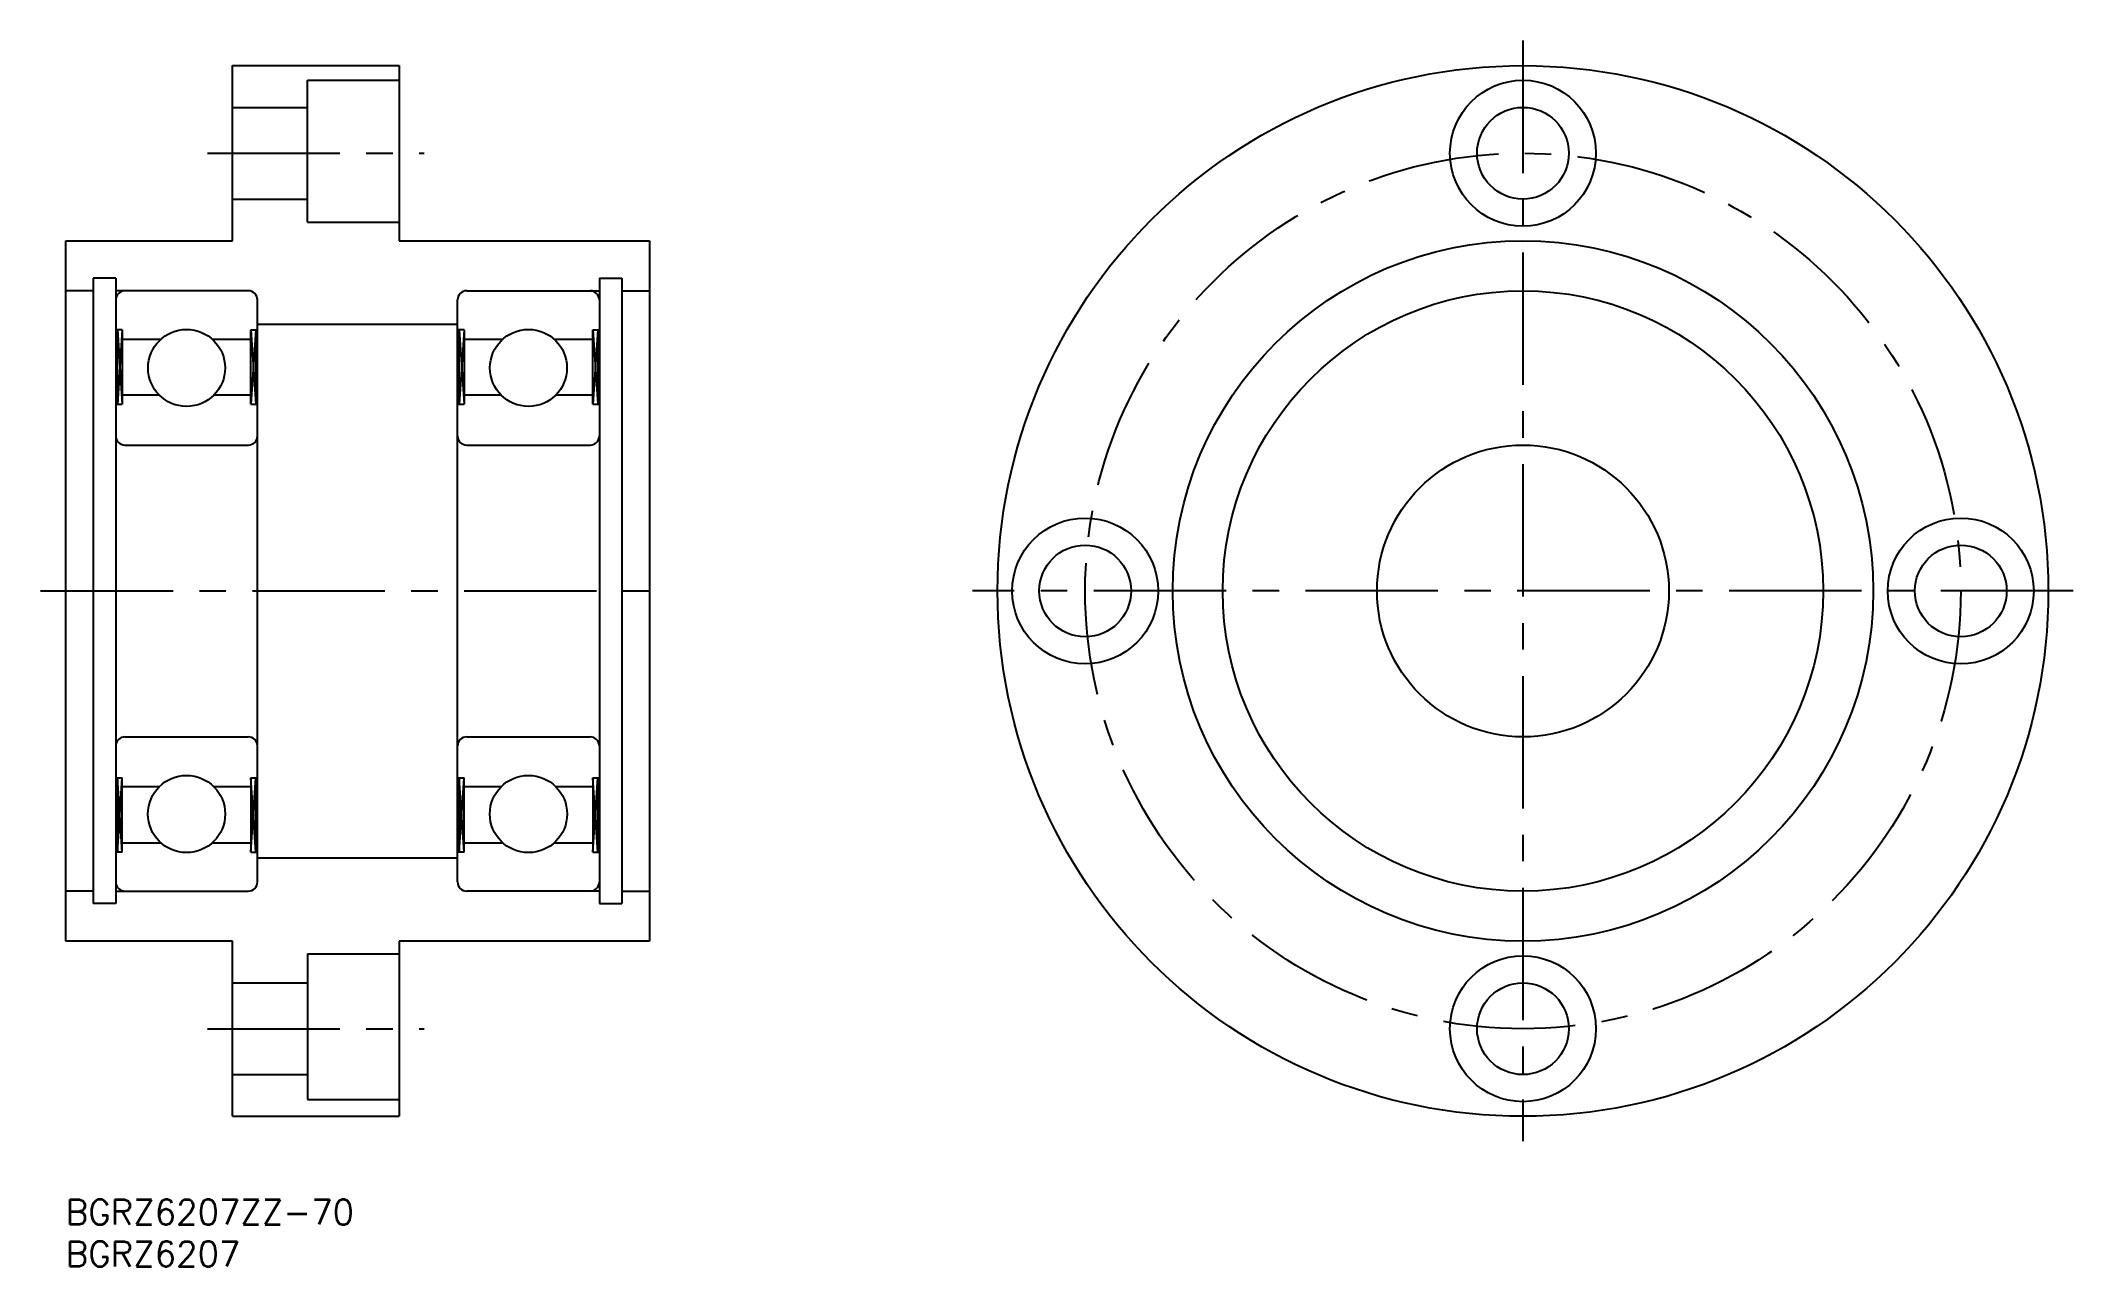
# Model space of a CAD drawing. Extents: x -3 to 241, y -8 to 139.
import ezdxf

# ---------------------------------------------------------------- set-up
doc = ezdxf.new("R2010")
doc.units = 0
doc.header["$LTSCALE"] = 0.5
doc.linetypes.add('CENTER', pattern=[50.8, 31.75, -6.35, 6.35, -6.35])
for name, color, linetype in [('MSM_CENTER', 1, 'CENTER'), ('MSM_CONTINUOUS', 7, 'CONTINUOUS'), ('MSM_NARROW', 5, 'CONTINUOUS'), ('MSM_PART_NUMBER', 7, 'CONTINUOUS')]:
    doc.layers.add(name, color=color, linetype=linetype)
doc.styles.get("Standard").update_dxf_attribs({"font": 'txt.shx', "height": 3, "bigfont": 'bigfont.shx'})

# ---------------------------------------------------------------- blocks, each defined once
blk = doc.blocks.new('*U2')
at = {"layer": 'MSM_PART_NUMBER'}
blk.add_text('BGRZ6207ZZ-70', height=3, dxfattribs=at).set_placement((0, -3))
blk = doc.blocks.new('*U3')
at = {"layer": 'MSM_PART_NUMBER'}
blk.add_text('BGRZ6207', height=3, dxfattribs=at).set_placement((0, -8))

msp = doc.modelspace()

# ---------------------------------------------------------------- linework, layer by layer
at = {"layer": 'MSM_CENTER'}
for p, q in [((174.76, 139), (174.76, 7)), ((17, 125.5), (43, 125.5)), ((-3, 73), (73, 73)), ((240.76, 73), (108.76, 73)), ((17, 20.5), (43, 20.5))]:
    msp.add_line(p, q, dxfattribs=at)
msp.add_circle((174.76, 73), 52.5, dxfattribs=at)
at = {"layer": 'MSM_CONTINUOUS'}
for p, q in [((20, 136), (40, 136)), ((20, 115), (20, 136)), ((29, 117.25), (29, 134.25)), ((29, 134.25), (40, 134.25)), ((40, 136), (40, 115)), ((20, 131), (29, 131)), ((20, 120), (29, 120)), ((29, 117.25), (40, 117.25)), ((0, 115), (20, 115)), ((0, 31), (0, 115)), ((40, 115), (70, 115)), ((70, 115), (70, 31)), ((6, 110.5), (3.3, 110.5)), ((3.3, 110.5), (3.3, 35.5)), ((6, 110.5), (6, 35.5)), ((64, 110.5), (66.7, 110.5)), ((64, 110.5), (64, 35.5)), ((66.7, 110.5), (66.7, 35.5)), ((3.3, 109), (0, 109)), ((21.9, 109), (6, 109)), ((23, 38.1), (23, 107.9)), ((47, 38.1), (47, 107.9)), ((48.1, 109), (64, 109)), ((66.7, 109), (70, 109)), ((23, 105), (47, 105)), ((6.78, 104.33), (6, 104.33)), ((6.2, 95.4), (6.2, 104.33)), ((6.78, 104.33), (6.78, 95.4)), ((6.78, 103.2), (11.42, 103.2)), ((17.58, 103.2), (22.22, 103.2)), ((22.22, 104.33), (23, 104.33)), ((22.22, 95.4), (22.22, 104.33)), ((22.8, 104.33), (22.8, 95.4)), ((47.78, 104.33), (47, 104.33)), ((47.2, 95.4), (47.2, 104.33)), ((47.78, 104.33), (47.78, 95.4)), ((47.78, 103.2), (52.42, 103.2)), ((58.58, 103.2), (63.22, 103.2)), ((63.22, 104.33), (64, 104.33)), ((63.22, 95.4), (63.22, 104.33)), ((63.8, 104.33), (63.8, 95.4)), ((6, 95.4), (6.78, 95.4)), ((11.21, 96.5), (6.78, 96.5)), ((22.22, 96.5), (17.79, 96.5)), ((22.22, 95.4), (23, 95.4)), ((47, 95.4), (47.78, 95.4)), ((52.21, 96.5), (47.78, 96.5)), ((63.22, 96.5), (58.79, 96.5)), ((63.22, 95.4), (64, 95.4)), ((7.1, 90.5), (21.9, 90.5)), ((48.1, 90.5), (62.9, 90.5)), ((7.1, 55.5), (21.9, 55.5)), ((48.1, 55.5), (62.9, 55.5)), ((6, 50.6), (6.78, 50.6)), ((6.2, 50.6), (6.2, 41.67)), ((6.78, 41.67), (6.78, 50.6)), ((11.21, 49.5), (6.78, 49.5)), ((22.22, 49.5), (17.79, 49.5)), ((22.22, 50.6), (22.22, 41.67)), ((22.22, 50.6), (23, 50.6)), ((22.8, 41.67), (22.8, 50.6)), ((47, 50.6), (47.78, 50.6)), ((47.2, 50.6), (47.2, 41.67)), ((47.78, 41.67), (47.78, 50.6)), ((52.21, 49.5), (47.78, 49.5)), ((63.22, 49.5), (58.79, 49.5)), ((63.22, 50.6), (63.22, 41.67)), ((63.22, 50.6), (64, 50.6)), ((63.8, 41.67), (63.8, 50.6)), ((6.78, 41.67), (6, 41.67)), ((6.78, 42.8), (11.42, 42.8)), ((17.58, 42.8), (22.22, 42.8)), ((22.22, 41.67), (23, 41.67)), ((47.78, 41.67), (47, 41.67)), ((47.78, 42.8), (52.42, 42.8)), ((58.58, 42.8), (63.22, 42.8)), ((63.22, 41.67), (64, 41.67)), ((23, 41), (47, 41)), ((3.3, 37), (0, 37)), ((6, 37), (21.9, 37)), ((64, 37), (48.1, 37)), ((66.7, 37), (70, 37)), ((6, 35.5), (3.3, 35.5)), ((64, 35.5), (66.7, 35.5)), ((20, 31), (0, 31)), ((20, 10), (20, 31)), ((29, 29.5), (29, 12)), ((29, 29.5), (40, 29.5)), ((40, 31), (40, 10)), ((70, 31), (40, 31)), ((20, 26), (29, 26)), ((20, 15), (29, 15)), ((20, 10), (40, 10)), ((29, 12), (40, 12))]:
    msp.add_line(p, q, dxfattribs=at)
for centre, radius in [((174.76, 73), 63), ((174.76, 125.5), 8.75), ((174.76, 125.5), 5.5), ((174.76, 73), 42), ((174.76, 73), 36), ((14.5, 99.75), 4.62), ((55.5, 99.75), 4.62), ((174.76, 73), 17.5), ((122.26, 73), 8.75), ((227.26, 73), 8.75), ((122.26, 73), 5.5), ((227.26, 73), 5.5), ((14.5, 46.25), 4.63), ((55.5, 46.25), 4.63), ((174.76, 20.5), 8.75), ((174.76, 20.5), 5.5)]:
    msp.add_circle(centre, radius, dxfattribs=at)
for centre, start, end in [((7.1, 107.9), 90, 180), ((21.9, 107.9), 0, 90), ((48.1, 107.9), 90, 180), ((62.9, 107.9), 0, 90), ((7.1, 91.6), 180, 270), ((21.9, 91.6), 270, 0), ((48.1, 91.6), 180, 270), ((62.9, 91.6), 270, 0), ((7.1, 54.4), 90, 180), ((21.9, 54.4), 0, 90), ((48.1, 54.4), 90, 180), ((62.9, 54.4), 0, 90), ((7.1, 38.1), 180, 270), ((21.9, 38.1), 270, 0), ((48.1, 38.1), 180, 270), ((62.9, 38.1), 270, 0)]:
    msp.add_arc(centre, 1.1, start, end, dxfattribs=at)
at = {"layer": 'MSM_NARROW'}
for p, q in [((6.2, 104.33), (6.78, 95.4)), ((6.78, 104.33), (6.2, 95.4)), ((22.22, 104.33), (22.8, 95.4)), ((22.8, 104.33), (22.22, 95.4)), ((47.2, 104.33), (47.78, 95.4)), ((47.78, 104.33), (47.2, 95.4)), ((63.22, 104.33), (63.8, 95.4)), ((63.8, 104.33), (63.22, 95.4)), ((6.2, 41.67), (6.78, 50.6)), ((6.78, 41.67), (6.2, 50.6)), ((22.22, 41.67), (22.8, 50.6)), ((22.8, 41.67), (22.22, 50.6)), ((47.2, 41.67), (47.78, 50.6)), ((47.78, 41.67), (47.2, 50.6)), ((63.22, 41.67), (63.8, 50.6)), ((63.8, 41.67), (63.22, 50.6))]:
    msp.add_line(p, q, dxfattribs=at)

# ---------------------------------------------------------------- block references
at = {"layer": 'MSM_CONTINUOUS'}
for name in ['*U2', '*U3']:
    msp.add_blockref(name, (0, 0), dxfattribs=at)

doc.saveas('drawing.dxf')
